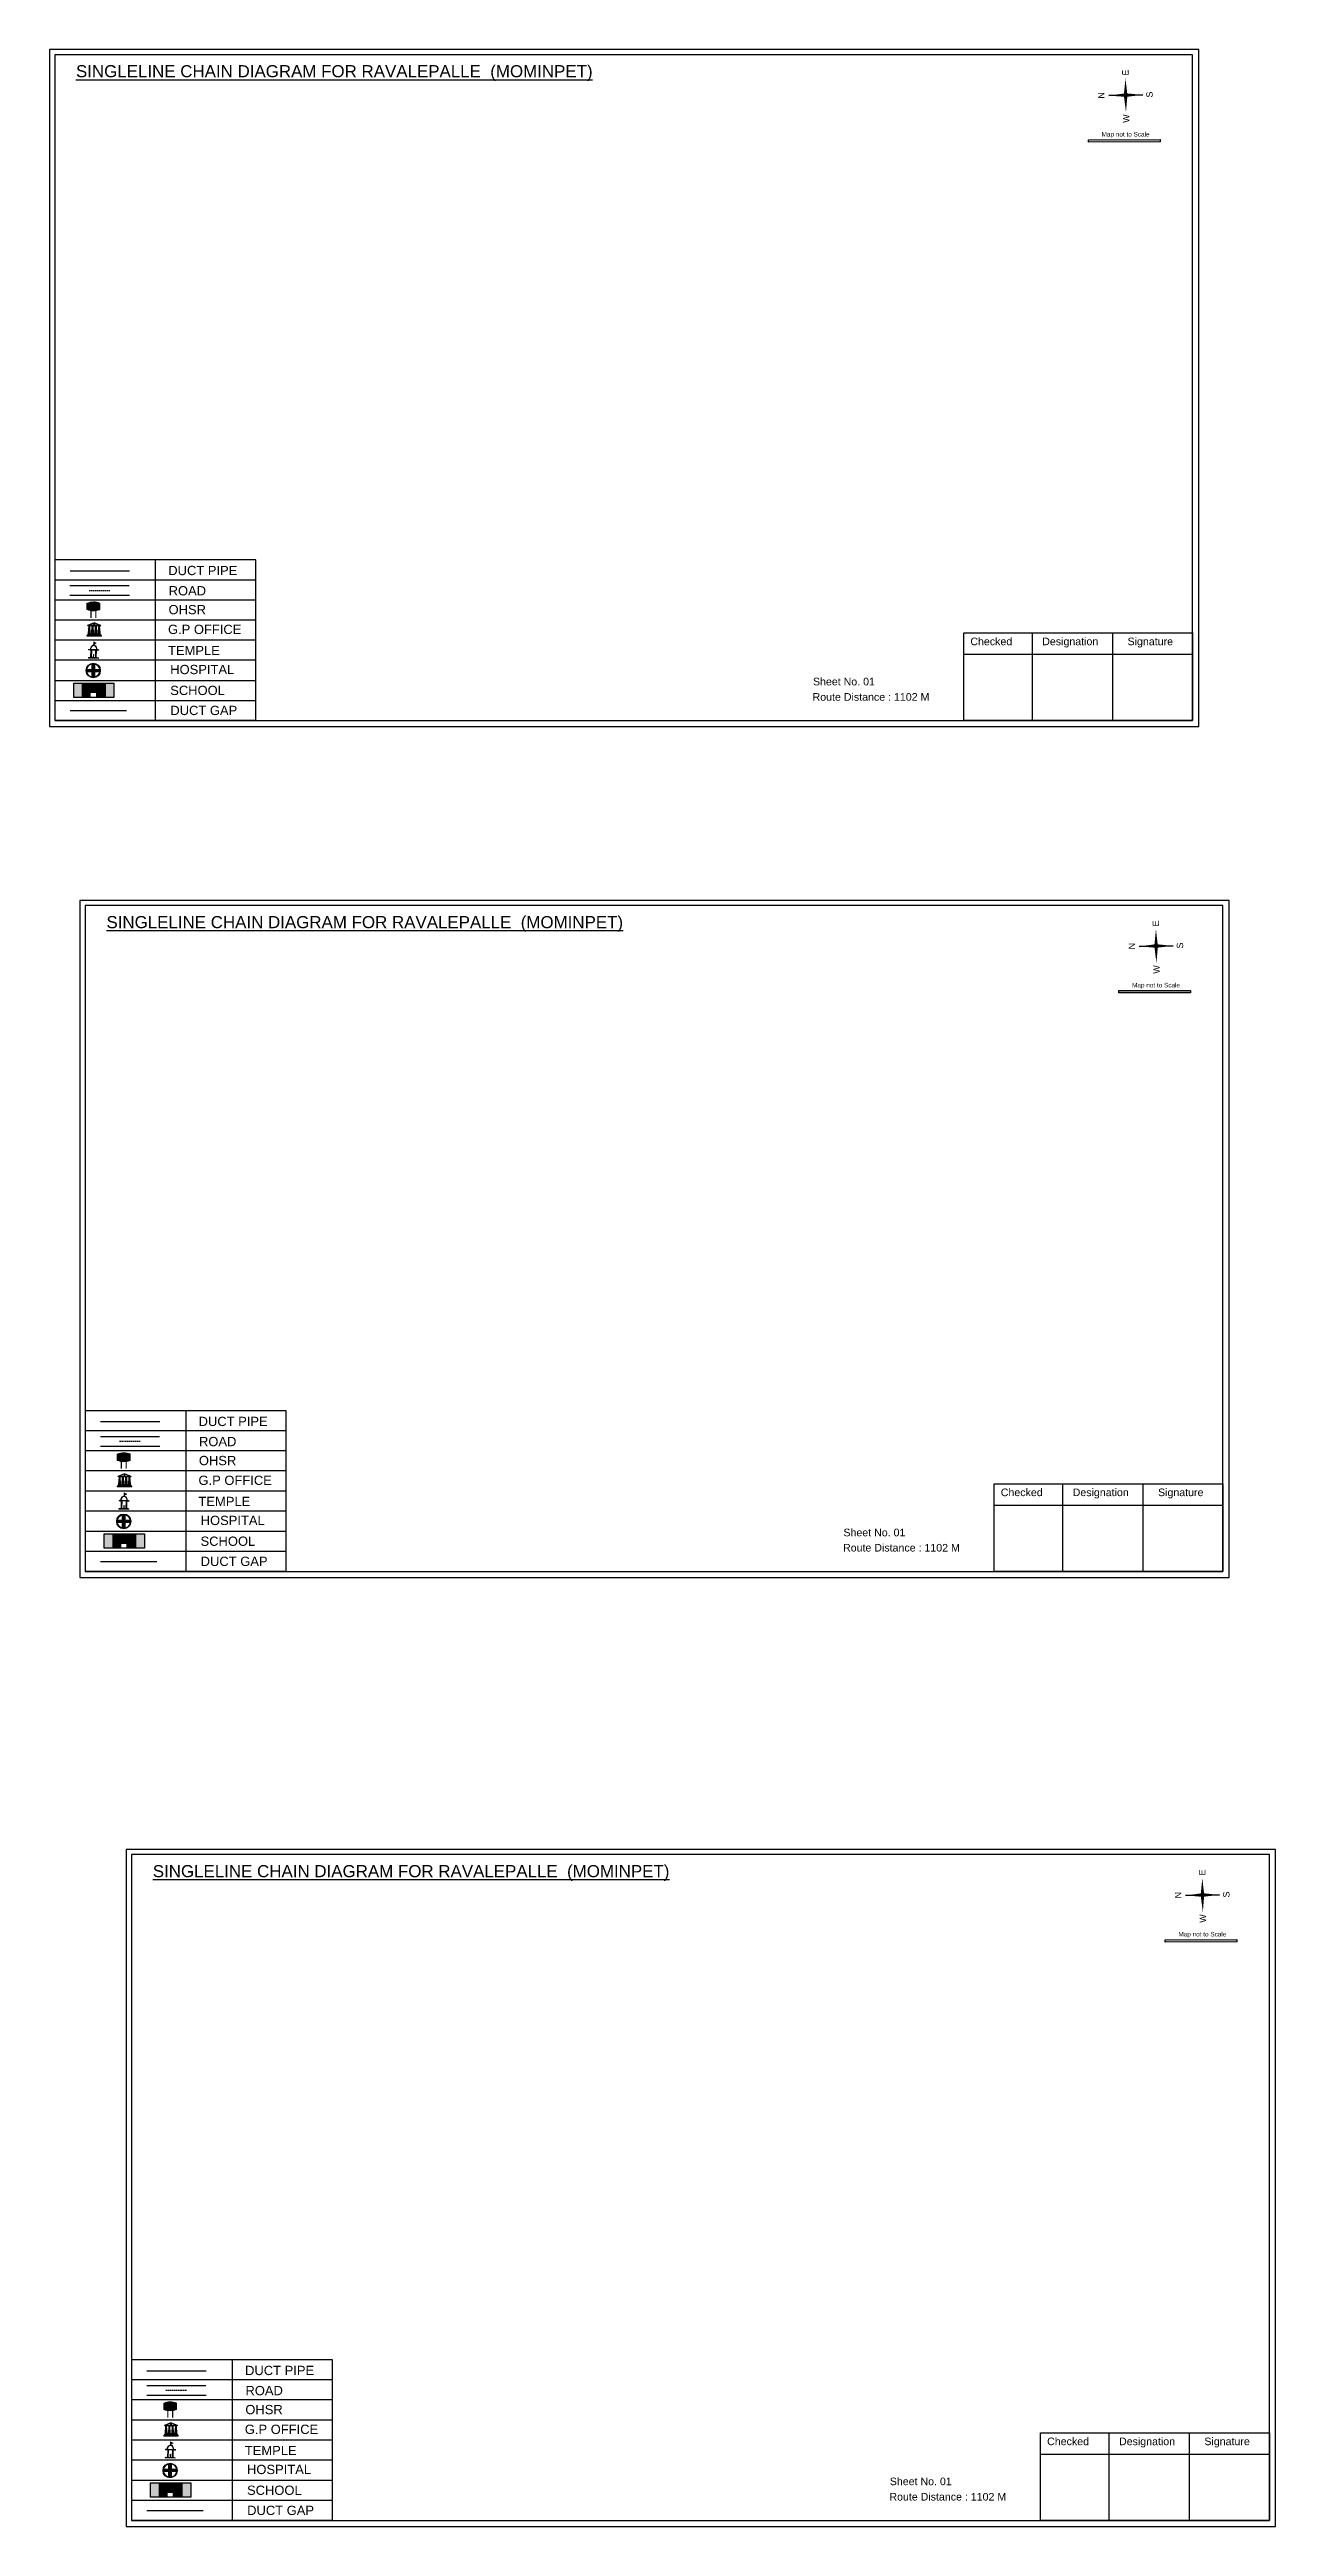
# Model space of a CAD drawing. Header units: inches. Extents: x -117 to 51867, y -12715 to 3423.
# Drawn here: x 36084 to 37034, y -12585 to -10667 of the extents above; entities that cross this region are included whole.
import ezdxf

# ---------------------------------------------------------------- set-up
doc = ezdxf.new("R2010")
doc.units = ezdxf.units.IN
doc.header["$MEASUREMENT"] = 0
doc.linetypes.add('DASHEDX2', pattern=[1.5, 1, -0.5])
doc.layers.add('LANDMARK', color=7, linetype='Continuous')
doc.layers.add('OHT', color=7, linetype='Continuous')
doc.styles.get("Standard").update_dxf_attribs({"font": 'arial.ttf'})

# ---------------------------------------------------------------- blocks, each defined once
blk = doc.blocks.new('OHT')
at = {"linetype": 'Continuous', "lineweight": 0, "true_color": 0x0ffffc}
blk.add_hatch(color=4, dxfattribs=at).paths.add_polyline_path([(0.01, 1), (0, 1, 0.101323), (-0.4, 0.92), (-0.4, 0.52, 0.194075), (0.4, 0.52), (0.4, 0.92, 0.097877)])
at = {"color": 4, "linetype": 'Continuous', "lineweight": 0, "true_color": 0x0ffffc, "flags": 128}
for points in [[(-0.4, 0.52), (-0.4, 0.92)], [(0.4, 0.52), (0.4, 0.92)]]:
    blk.add_lwpolyline(points, dxfattribs=at)
at = {"color": 4, "linetype": 'Continuous', "lineweight": 0, "true_color": 0x0ffffc, "const_width": 0.075, "flags": 128}
for points in [[(-0.15, 0), (-0.15, 0.48)], [(0.15, 0), (0.15, 0.47)]]:
    blk.add_lwpolyline(points, dxfattribs=at)
at = {"color": 4, "linetype": 'Continuous', "lineweight": 0, "true_color": 0x0ffffc}
for centre, radius, start, end in [((0.01, -0.02), 1.02, 67.3109, 113.4711), ((0, 1.51), 1.07, 247.7682, 291.7007)]:
    blk.add_arc(centre, radius, start, end, dxfattribs=at)
blk = doc.blocks.new('Government_Office')
at = {"linetype": 'Continuous', "lineweight": 0, "true_color": 0xff0000}
for points in [[(-0.5, 0.05), (0.5, 0.05), (0.5, 0), (-0.5, 0)], [(-0.45, 0.08), (-0.45, 0.12), (0.45, 0.12), (0.45, 0.08)], [(-0.4, 0.14), (-0.4, 0.18), (0.4, 0.18), (0.4, 0.14)]]:
    blk.add_hatch(color=1, dxfattribs=at).paths.add_polyline_path(points)
h = blk.add_hatch(color=1, dxfattribs=at)
h.paths.add_polyline_path([(0.44, 0.72), (0.45, 0.75), (0, 0.93), (-0.45, 0.75), (-0.44, 0.72)])
h.paths.add_polyline_path([(0.36, 0.75), (-0.36, 0.75), (0, 0.9)], flags=16)
h.paths.add_polyline_path([(0, 0.78, -1), (0, 0.87, -1)], flags=0)
h = blk.add_hatch(color=1, dxfattribs=at)
edge = h.paths.add_edge_path()
edge.add_line((-0.27, 0.2), (-0.3, 0.68))
edge.add_line((-0.3, 0.68), (-0.29, 0.68))
edge.add_arc((-0.28, 0.69), 0.0176, 225.304, 441.5659)
edge.add_line((-0.28, 0.7), (-0.39, 0.7))
edge.add_arc((-0.39, 0.69), 0.0176, 98.4341, 314.696)
edge.add_line((-0.38, 0.68), (-0.37, 0.68))
edge.add_line((-0.37, 0.68), (-0.4, 0.2))
edge.add_line((-0.4, 0.2), (-0.27, 0.2))
h = blk.add_hatch(color=1, dxfattribs=at)
edge = h.paths.add_edge_path()
edge.add_line((-0.05, 0.2), (-0.07, 0.68))
edge.add_line((-0.07, 0.68), (-0.07, 0.68))
edge.add_arc((-0.05, 0.69), 0.0176, 225.304, 441.5659)
edge.add_line((-0.05, 0.7), (-0.17, 0.7))
edge.add_arc((-0.17, 0.69), 0.0176, 98.4341, 314.696)
edge.add_line((-0.16, 0.68), (-0.15, 0.68))
edge.add_line((-0.15, 0.68), (-0.18, 0.2))
edge.add_line((-0.18, 0.2), (-0.05, 0.2))
h = blk.add_hatch(color=1, dxfattribs=at)
edge = h.paths.add_edge_path()
edge.add_arc((0, 0.83), 0.0467, 90, 270)
edge.add_arc((0, 0.83), 0.0467, 270, 450)
h = blk.add_hatch(color=1, dxfattribs=at)
edge = h.paths.add_edge_path()
edge.add_line((0.18, 0.2), (0.15, 0.68))
edge.add_line((0.15, 0.68), (0.16, 0.68))
edge.add_arc((0.17, 0.69), 0.0176, 225.304, 441.5659)
edge.add_line((0.17, 0.7), (0.05, 0.7))
edge.add_arc((0.05, 0.69), 0.0176, 98.4341, 314.696)
edge.add_line((0.07, 0.68), (0.07, 0.68))
edge.add_line((0.07, 0.68), (0.05, 0.2))
edge.add_line((0.05, 0.2), (0.18, 0.2))
h = blk.add_hatch(color=1, dxfattribs=at)
edge = h.paths.add_edge_path()
edge.add_line((0.4, 0.2), (0.37, 0.68))
edge.add_line((0.37, 0.68), (0.38, 0.68))
edge.add_arc((0.39, 0.69), 0.0176, 225.304, 441.5659)
edge.add_line((0.4, 0.7), (0.28, 0.7))
edge.add_arc((0.28, 0.69), 0.0176, 98.4341, 314.696)
edge.add_line((0.29, 0.68), (0.3, 0.68))
edge.add_line((0.3, 0.68), (0.27, 0.2))
edge.add_line((0.27, 0.2), (0.4, 0.2))
at = {"color": 1, "linetype": 'Continuous', "lineweight": 0, "true_color": 0xff0000, "flags": 128}
for points in [[(-0.5, 0.05), (0.5, 0.05), (0.5, 0), (-0.5, 0)], [(-0.45, 0.75), (-0.44, 0.72), (0.44, 0.72), (0.45, 0.75), (0, 0.93)], [(-0.45, 0.08), (-0.45, 0.12), (0.45, 0.12), (0.45, 0.08)], [(-0.4, 0.14), (-0.4, 0.18), (0.4, 0.18), (0.4, 0.14)], [(-0.36, 0.75), (0.36, 0.75), (0, 0.9)]]:
    blk.add_lwpolyline(points, close=True, dxfattribs=at)
for points in [[(-0.27, 0.2), (-0.3, 0.68), (-0.29, 0.68, 1.379694), (-0.28, 0.7), (-0.39, 0.7, 1.379694), (-0.38, 0.68), (-0.37, 0.68), (-0.4, 0.2)], [(-0.05, 0.2), (-0.07, 0.68), (-0.07, 0.68, 1.379694), (-0.05, 0.7), (-0.17, 0.7, 1.379694), (-0.16, 0.68), (-0.15, 0.68), (-0.18, 0.2)], [(0, 0.87, 1), (0, 0.78, 1)], [(0.18, 0.2), (0.15, 0.68), (0.16, 0.68, 1.379694), (0.17, 0.7), (0.05, 0.7, 1.379694), (0.07, 0.68), (0.07, 0.68), (0.05, 0.2)], [(0.4, 0.2), (0.37, 0.68), (0.38, 0.68, 1.379694), (0.4, 0.7), (0.28, 0.7, 1.379694), (0.29, 0.68), (0.3, 0.68), (0.27, 0.2)]]:
    blk.add_lwpolyline(points, format="xyb", close=True, dxfattribs=at)
blk = doc.blocks.new('Temple')
at = {"linetype": 'Continuous', "lineweight": 0, "true_color": 0xff0000}
h = blk.add_hatch(color=1, dxfattribs=at)
edge = h.paths.add_edge_path()
edge.add_line((0.17, 0.49), (0.22, 0.49))
edge.add_line((0.22, 0.49), (0.22, 0.5))
edge.add_line((0.22, 0.5), (0.31, 0.5))
edge.add_line((0.31, 0.5), (0.31, 0.53))
edge.add_line((0.31, 0.53), (0.26, 0.53))
edge.add_line((0.26, 0.53), (0.26, 0.54))
edge.add_line((0.26, 0.54), (0.2, 0.54))
edge.add_spline(control_points=[(0.2, 0.54), (0.2, 0.59), (0.19, 0.64), (0.14, 0.74), (0.09, 0.79), (0.03, 0.8), (0.02, 0.81), (0.01, 0.81)], knot_values=[4.712389, 4.712389, 4.712389, 4.712389, 5.278166, 5.278166, 6.117402, 6.117402, 6.223801, 6.223801, 6.223801, 6.223801], degree=3, periodic=0)
edge.add_line((0.01, 0.81), (0.01, 0.79))
edge.add_line((0.01, 0.79), (-0.01, 0.79))
edge.add_line((-0.01, 0.79), (-0.01, 0.81))
edge.add_spline(control_points=[(-0.01, 0.81), (-0.05, 0.8), (-0.1, 0.78), (-0.17, 0.7), (-0.2, 0.63), (-0.2, 0.55), (-0.2, 0.55), (-0.2, 0.54)], knot_values=[6.343965, 6.343965, 6.343965, 6.343965, 6.956638, 6.956638, 7.795874, 7.795874, 7.853982, 7.853982, 7.853982, 7.853982], degree=3, periodic=0)
edge.add_line((-0.2, 0.54), (-0.26, 0.54))
edge.add_line((-0.26, 0.54), (-0.26, 0.53))
edge.add_line((-0.26, 0.53), (-0.31, 0.53))
edge.add_line((-0.31, 0.53), (-0.31, 0.5))
edge.add_line((-0.31, 0.5), (-0.22, 0.5))
edge.add_line((-0.22, 0.5), (-0.22, 0.49))
edge.add_line((-0.22, 0.49), (-0.17, 0.49))
edge.add_line((-0.17, 0.49), (-0.17, 0.07))
edge.add_arc((-0.2, 0.07), 0.03, -90, 0, ccw=False)
edge.add_line((-0.2, 0.04), (-0.26, 0.04))
edge.add_line((-0.26, 0.04), (-0.26, 0.03))
edge.add_line((-0.26, 0.03), (-0.31, 0.03))
edge.add_line((-0.31, 0.03), (-0.31, 0))
edge.add_line((-0.31, 0), (0.31, 0))
edge.add_line((0.31, 0), (0.31, 0.03))
edge.add_line((0.31, 0.03), (0.26, 0.03))
edge.add_line((0.26, 0.03), (0.26, 0.04))
edge.add_line((0.26, 0.04), (0.2, 0.04))
edge.add_arc((0.2, 0.07), 0.03, 180, 270, ccw=False)
edge.add_line((0.17, 0.07), (0.17, 0.49))
h.paths.add_polyline_path([(0.12, 0.07, -0.414214), (0.1, 0.04), (0.05, 0.04), (0.05, 0.03), (-0.05, 0.03), (-0.05, 0.04), (-0.1, 0.04, -0.414214), (-0.12, 0.07), (-0.12, 0.5), (0.12, 0.5)], flags=16)
edge = h.paths.add_edge_path(flags=16)
edge.add_ellipse((0, 0.54), major_axis=(0, 0.242), ratio=0.722808, start_angle=270, end_angle=450, ccw=False)
edge.add_line((0.17, 0.54), (-0.17, 0.54))
h.paths.add_polyline_path([(0.01, 0.23), (0.01, 0.07), (-0.01, 0.07), (-0.01, 0.23)], flags=0)
at = {"linetype": 'Continuous', "lineweight": 0, "true_color": 0xe66000}
blk.add_hatch(color=32, dxfattribs=at).paths.add_polyline_path([(-0.01, 1), (0.15, 0.93), (0, 0.85)])
at = {"linetype": 'Continuous', "lineweight": 0, "true_color": 0xff0000}
h = blk.add_hatch(color=1, dxfattribs=at)
edge = h.paths.add_edge_path()
edge.add_line((0.01, 0.86), (0, 0.85))
edge.add_line((0, 0.85), (0, 0.93))
edge.add_line((0, 0.93), (-0.01, 0.93))
edge.add_line((-0.01, 0.93), (-0.01, 0.81))
edge.add_spline(control_points=[(-0.01, 0.81), (0, 0.81), (0, 0.81), (0.01, 0.81)], knot_values=[6.223801, 6.223801, 6.223801, 6.223801, 6.343965, 6.343965, 6.343965, 6.343965], degree=3, periodic=0)
edge.add_line((0.01, 0.81), (0.01, 0.86))
h = blk.add_hatch(color=1, dxfattribs=at)
edge = h.paths.add_edge_path()
edge.add_line((0.01, 0.79), (0.01, 0.81))
edge.add_spline(control_points=[(0.01, 0.81), (0, 0.81), (0, 0.81), (-0.01, 0.81)], knot_values=[6.223801, 6.223801, 6.223801, 6.223801, 6.343965, 6.343965, 6.343965, 6.343965], degree=3, periodic=0)
edge.add_line((-0.01, 0.81), (-0.01, 0.79))
edge.add_line((-0.01, 0.79), (0.01, 0.79))
at = {"color": 1, "linetype": 'Continuous', "lineweight": 0, "true_color": 0xff0000, "flags": 128}
blk.add_lwpolyline([(0.2, 0.54), (0.26, 0.54), (0.26, 0.53), (0.31, 0.53), (0.31, 0.5), (0.22, 0.5), (0.22, 0.49), (0.17, 0.49), (0.17, 0.07, 0.414214), (0.2, 0.04), (0.26, 0.04), (0.26, 0.03), (0.31, 0.03), (0.31, 0), (-0.31, 0), (-0.31, 0.03), (-0.26, 0.03), (-0.26, 0.04), (-0.2, 0.04, 0.414214), (-0.17, 0.07), (-0.17, 0.49), (-0.22, 0.49), (-0.22, 0.5), (-0.31, 0.5), (-0.31, 0.53), (-0.26, 0.53), (-0.26, 0.54), (-0.2, 0.54)], format="xyb", dxfattribs=at)
blk.add_lwpolyline([(-0.17, 0.54), (0.17, 0.54)], dxfattribs=at)
blk.add_lwpolyline([(0.12, 0.5), (0.12, 0.07, -0.414214), (0.1, 0.04), (0.05, 0.04), (0.05, 0.03), (-0.05, 0.03), (-0.05, 0.04), (-0.1, 0.04, -0.414214), (-0.12, 0.07), (-0.12, 0.5)], format="xyb", close=True, dxfattribs=at)
at = {"color": 32, "linetype": 'Continuous', "lineweight": 0, "true_color": 0xe66000, "flags": 128}
blk.add_lwpolyline([(-0.01, 1), (0.15, 0.93), (0, 0.85), (-0.01, 1)], dxfattribs=at)
at = {"color": 1, "linetype": 'Continuous', "lineweight": 0, "true_color": 0xff0000, "flags": 128}
for points in [[(0.01, 0.93), (-0.01, 0.93), (-0.01, 0.79), (0.01, 0.79)], [(0.01, 0.23), (-0.01, 0.23), (-0.01, 0.07), (0.01, 0.07)]]:
    blk.add_lwpolyline(points, close=True, dxfattribs=at)
at = {"color": 1, "linetype": 'Continuous', "lineweight": 0, "true_color": 0xff0000}
blk.add_ellipse((0, 0.54), major_axis=(0, 0.242), ratio=0.722808, start_param=4.712389, end_param=7.853982, dxfattribs=at)
blk.add_open_spline([(0.2, 0.54), (0.2, 0.59), (0.19, 0.64), (0.14, 0.74), (0.09, 0.79), (-0.02, 0.82), (-0.08, 0.79), (-0.17, 0.7), (-0.2, 0.63), (-0.2, 0.55), (-0.2, 0.55), (-0.2, 0.54)], degree=3, knots=[4.712389, 4.712389, 4.712389, 4.712389, 5.278166, 5.278166, 6.117402, 6.117402, 6.956638, 6.956638, 7.795874, 7.795874, 7.853982, 7.853982, 7.853982, 7.853982], dxfattribs=at)
blk = doc.blocks.new('*U100')
at = {"color": 0, "linetype": 'DASHEDX2', "transparency": 16777216}
blk.add_line((-8.2, 0), (8, 0), dxfattribs=at)
blk = doc.blocks.new('Hospital')
at = {"linetype": 'Continuous', "lineweight": 0, "true_color": 0x000000}
h = blk.add_hatch(color=18, dxfattribs=at)
h.paths.add_polyline_path([(-0.5, 0, 1), (0.5, 0, 1)])
h.paths.add_polyline_path([(0.45, 0, -1), (-0.45, 0, -1)], flags=16)
at = {"linetype": 'Continuous', "true_color": 0xff0000}
blk.add_hatch(color=1, dxfattribs=at).paths.add_polyline_path([(-0.39, 0.08), (-0.08, 0.08), (-0.08, 0.39), (0.08, 0.39), (0.08, 0.08), (0.39, 0.08), (0.39, -0.08), (0.08, -0.08), (0.08, -0.39), (-0.08, -0.39), (-0.08, -0.08), (-0.39, -0.08)])
at = {"color": 1, "linetype": 'Continuous', "true_color": 0xff0000, "flags": 128}
blk.add_lwpolyline([(-0.39, 0.08), (-0.08, 0.08), (-0.08, 0.39), (0.08, 0.39), (0.08, 0.08), (0.39, 0.08), (0.39, -0.08), (0.08, -0.08), (0.08, -0.39), (-0.08, -0.39), (-0.08, -0.08), (-0.39, -0.08)], close=True, dxfattribs=at)
at = {"color": 18, "linetype": 'Continuous', "lineweight": 0, "true_color": 0x000000}
for radius in [0.5, 0.446]:
    blk.add_circle((0, 0), radius, dxfattribs=at)
blk = doc.blocks.new('*U90')
at = {"color": 0, "linetype": 'DASHEDX2', "transparency": 16777216}
blk.add_line((-8.2, 0), (8, 0), dxfattribs=at)
blk = doc.blocks.new('*U92')
at = {"color": 0, "linetype": 'DASHEDX2', "transparency": 16777216}
blk.add_line((-8.2, 0), (8, 0), dxfattribs=at)

msp = doc.modelspace()

# ---------------------------------------------------------------- hatches: boundary and pattern name
at = {"true_color": 0x0093dd}
h = msp.add_hatch(color=142, dxfattribs=at)
h.dxf.hatch_style = 1
h.paths.add_polyline_path([(36889.2, -10736.4), (36889.2, -10738.3), (36944.7, -10738.1), (36944.7, -10736.3)])
at = {"true_color": 0xc8c92d}
h = msp.add_hatch(color=52, dxfattribs=at)
h.dxf.hatch_style = 1
h.paths.add_polyline_path([(36109.4, -11157.3), (36103.2, -11157.3), (36103.2, -11168.4), (36109.4, -11168.4)])
h.paths.add_polyline_path([(36134.2, -11157.3), (36128.1, -11157.3), (36128.1, -11168.4), (36134.2, -11168.4)])
at = {"true_color": 0x293189}
h = msp.add_hatch(color=177, dxfattribs=at)
h.dxf.hatch_style = 1
h.paths.add_polyline_path([(36128.1, -11157.3), (36109.4, -11157.3), (36109.4, -11168.4), (36116.4, -11168.4), (36116.4, -11164.8), (36120.3, -11164.8), (36120.3, -11168.4), (36128.1, -11168.4)])
h.paths.add_polyline_path([(36112.1, -11159.8), (36110.7, -11159.8), (36110.7, -11158.5), (36112.1, -11158.5)], flags=16)
h.paths.add_polyline_path([(36124.9, -11159.8), (36124.9, -11158.5), (36126.3, -11158.5), (36126.3, -11159.8)], flags=16)
at = {"true_color": 0x0093dd}
h = msp.add_hatch(color=142, dxfattribs=at)
h.dxf.hatch_style = 1
h.paths.add_polyline_path([(36912.8, -11395.6), (36912.8, -11397.4), (36968.3, -11397.3), (36968.3, -11395.4)])
at = {"true_color": 0xc8c92d}
h = msp.add_hatch(color=52, dxfattribs=at)
h.dxf.hatch_style = 1
h.paths.add_polyline_path([(36133, -11816.5), (36126.8, -11816.5), (36126.8, -11827.6), (36133, -11827.6)])
h.paths.add_polyline_path([(36157.8, -11816.5), (36151.7, -11816.5), (36151.7, -11827.6), (36157.8, -11827.6)])
at = {"true_color": 0x293189}
h = msp.add_hatch(color=177, dxfattribs=at)
h.dxf.hatch_style = 1
h.paths.add_polyline_path([(36151.7, -11816.5), (36133, -11816.5), (36133, -11827.6), (36140, -11827.6), (36140, -11824), (36143.8, -11824), (36143.8, -11827.6), (36151.7, -11827.6)])
h.paths.add_polyline_path([(36135.6, -11819), (36134.3, -11819), (36134.3, -11817.7), (36135.6, -11817.7)], flags=16)
h.paths.add_polyline_path([(36148.5, -11819), (36148.5, -11817.7), (36149.9, -11817.7), (36149.9, -11819)], flags=16)
at = {"true_color": 0x0093dd}
h = msp.add_hatch(color=142, dxfattribs=at)
h.dxf.hatch_style = 1
h.paths.add_polyline_path([(36948.7, -12130.8), (36948.7, -12132.6), (37004.2, -12132.5), (37004.2, -12130.6)])
at = {"true_color": 0xc8c92d}
h = msp.add_hatch(color=52, dxfattribs=at)
h.dxf.hatch_style = 1
h.paths.add_polyline_path([(36168.9, -12551.7), (36162.7, -12551.7), (36162.7, -12562.8), (36168.9, -12562.8)])
h.paths.add_polyline_path([(36193.7, -12551.7), (36187.6, -12551.7), (36187.6, -12562.8), (36193.7, -12562.8)])
at = {"true_color": 0x293189}
h = msp.add_hatch(color=177, dxfattribs=at)
h.dxf.hatch_style = 1
h.paths.add_polyline_path([(36187.6, -12551.7), (36168.9, -12551.7), (36168.9, -12562.8), (36175.9, -12562.8), (36175.9, -12559.1), (36179.8, -12559.1), (36179.8, -12562.8), (36187.6, -12562.8)])
h.paths.add_polyline_path([(36171.6, -12554.2), (36170.2, -12554.2), (36170.2, -12552.9), (36171.6, -12552.9)], flags=16)
h.paths.add_polyline_path([(36184.4, -12554.2), (36184.4, -12552.9), (36185.8, -12552.9), (36185.8, -12554.2)], flags=16)

# ---------------------------------------------------------------- linework, layer by layer
for p, q in [((36931.3, -10701.7), (36905, -10702.2)), ((36905, -10702.2), (36931.3, -10701.7)), ((36931.3, -10701.7), (36905, -10702.2)), ((36918.1, -10701.9), (36931.3, -10701.7)), ((36088.5, -11061.9), (36088.5, -11185.1)), ((36166.3, -11061.9), (36166.3, -11186.3)), ((36244.1, -11077.5), (36088.5, -11077.5)), ((36100.2, -11081.8), (36146.1, -11081.8)), ((36100.2, -11089.3), (36146.3, -11089.3)), ((36244.1, -11093), (36088.5, -11093)), ((36244.1, -11108.6), (36088.5, -11108.6)), ((36244.1, -11124.1), (36088.5, -11124.1)), ((36244.1, -11139.7), (36088.5, -11139.7)), ((36088.5, -11155.2), (36244.1, -11155.2)), ((36088.5, -11170.8), (36244.1, -11170.8)), ((36088.5, -11185.1), (36088.5, -11186.3)), ((36088.5, -11185.4), (36088.5, -11186.3)), ((36244.1, -11186.3), (36088.5, -11186.3)), ((36954.8, -11360.9), (36928.6, -11361.3)), ((36928.6, -11361.3), (36954.8, -11360.9)), ((36954.8, -11360.9), (36928.6, -11361.3)), ((36941.7, -11361.1), (36954.8, -11360.9)), ((36112.1, -11721.1), (36112.1, -11844.3)), ((36189.9, -11721.1), (36189.9, -11845.5)), ((36267.7, -11736.6), (36112.1, -11736.6)), ((36123.8, -11740.9), (36169.7, -11740.9)), ((36267.7, -11752.2), (36112.1, -11752.2)), ((36123.8, -11748.4), (36169.9, -11748.4)), ((36267.7, -11767.7), (36112.1, -11767.7)), ((36267.7, -11783.3), (36112.1, -11783.3)), ((36267.7, -11798.8), (36112.1, -11798.8)), ((36112.1, -11814.4), (36267.7, -11814.4)), ((36112.1, -11829.9), (36267.7, -11829.9)), ((36112.1, -11844.3), (36112.1, -11845.5)), ((36112.1, -11844.5), (36112.1, -11845.5)), ((36267.7, -11845.5), (36112.1, -11845.5)), ((36990.8, -12096.1), (36964.5, -12096.5)), ((36964.5, -12096.5), (36990.8, -12096.1)), ((36990.8, -12096.1), (36964.5, -12096.5)), ((36977.6, -12096.3), (36990.8, -12096.1)), ((36148, -12456.3), (36148, -12579.5)), ((36303.6, -12471.8), (36148, -12471.8)), ((36225.8, -12456.3), (36225.8, -12580.7)), ((36303.6, -12487.4), (36148, -12487.4)), ((36159.7, -12476.1), (36205.6, -12476.1)), ((36159.7, -12483.6), (36205.8, -12483.6)), ((36303.6, -12502.9), (36148, -12502.9)), ((36303.6, -12518.5), (36148, -12518.5)), ((36303.6, -12534), (36148, -12534)), ((36148, -12549.6), (36303.6, -12549.6)), ((36148, -12565.1), (36303.6, -12565.1)), ((36148, -12579.5), (36148, -12580.7)), ((36148, -12579.7), (36148, -12580.7)), ((36303.6, -12580.7), (36148, -12580.7))]:
    msp.add_line(p, q)
at = {"color": 1}
for p, q in [((36905, -10702.2), (36918.1, -10701.9)), ((36928.6, -11361.3), (36941.7, -11361.1)), ((36964.5, -12096.5), (36977.6, -12096.3))]:
    msp.add_line(p, q, dxfattribs=at)
at = {"color": 242, "true_color": 0xcd2027}
for p, q in [((36845.6, -11118.5), (36845.6, -11186.4)), ((36907.8, -11118.5), (36907.8, -11186.4)), ((36792.6, -11134.9), (36969.9, -11134.9)), ((36869.2, -11777.6), (36869.2, -11845.5)), ((36931.4, -11777.6), (36931.4, -11845.5)), ((36816.2, -11794.1), (36993.4, -11794.1)), ((36852.1, -12529.3), (37029.4, -12529.3)), ((36905.1, -12512.8), (36905.1, -12580.7)), ((36967.3, -12512.8), (36967.3, -12580.7))]:
    msp.add_line(p, q, dxfattribs=at)
for points in [[(36084.4, -10666.5), (36084.4, -11191), (36974.6, -11191), (36974.6, -10666.5)], [(36088.5, -10670.5), (36088.5, -11186.3), (36969.9, -11186.3), (36969.9, -10670.5)], [(36134.3, -11157.3), (36134.3, -11168.4), (36103.2, -11168.4), (36103.2, -11157.3)], [(36112.1, -11158.5), (36112.1, -11159.8), (36110.7, -11159.8), (36110.7, -11158.5)], [(36124.9, -11159.8), (36124.9, -11158.5), (36126.3, -11158.5), (36126.3, -11159.8)], [(36108, -11325.7), (36108, -11850.2), (36998.2, -11850.2), (36998.2, -11325.7)], [(36112.1, -11329.7), (36112.1, -11845.5), (36993.4, -11845.5), (36993.4, -11329.7)], [(36157.9, -11816.5), (36157.9, -11827.6), (36126.8, -11827.6), (36126.8, -11816.5)], [(36135.6, -11817.7), (36135.6, -11819), (36134.3, -11819), (36134.3, -11817.7)], [(36148.5, -11819), (36148.5, -11817.7), (36149.9, -11817.7), (36149.9, -11819)], [(36143.9, -12060.9), (36143.9, -12585.4), (37034.1, -12585.4), (37034.1, -12060.9)], [(36148, -12064.9), (36148, -12580.7), (37029.4, -12580.7), (37029.4, -12064.9)], [(36193.8, -12551.7), (36193.8, -12562.8), (36162.7, -12562.8), (36162.7, -12551.7)], [(36171.6, -12552.9), (36171.6, -12554.2), (36170.2, -12554.2), (36170.2, -12552.9)], [(36184.4, -12554.2), (36184.4, -12552.9), (36185.8, -12552.9), (36185.8, -12554.2)]]:
    msp.add_lwpolyline(points, close=True)
at = {"color": 142, "true_color": 0x0093dd}
for points in [[(36944.7, -10738.1), (36889.2, -10738.3), (36889.2, -10736.4), (36944.7, -10736.3), (36944.7, -10738.1)], [(36968.3, -11397.3), (36912.8, -11397.4), (36912.8, -11395.6), (36968.3, -11395.4), (36968.3, -11397.3)], [(37004.2, -12132.5), (36948.7, -12132.6), (36948.7, -12130.8), (37004.2, -12130.6), (37004.2, -12132.5)]]:
    msp.add_lwpolyline(points, dxfattribs=at)
for points in [[(36244.1, -11186.3), (36244.1, -11061.9), (36088.5, -11061.9)], [(36115.1, -11168.4), (36115.1, -11164.3), (36121.6, -11164.3), (36121.6, -11168.4)], [(36267.7, -11845.5), (36267.7, -11721.1), (36112.1, -11721.1)], [(36138.6, -11827.6), (36138.6, -11823.5), (36145.2, -11823.5), (36145.2, -11827.6)], [(36303.6, -12580.7), (36303.6, -12456.3), (36148, -12456.3)], [(36174.6, -12562.8), (36174.6, -12558.7), (36181.1, -12558.7), (36181.1, -12562.8)]]:
    msp.add_lwpolyline(points)
at = {"color": 242, "true_color": 0xcd2027}
for points in [[(36969.9, -11186.4), (36792.6, -11186.4), (36792.6, -11118.5), (36969.9, -11118.5)], [(36993.4, -11845.5), (36816.2, -11845.5), (36816.2, -11777.6), (36993.4, -11777.6)], [(37029.4, -12580.7), (36852.1, -12580.7), (36852.1, -12512.8), (37029.4, -12512.8)]]:
    msp.add_lwpolyline(points, close=True, dxfattribs=at)
at = {"color": 1}
for points in [[(36918.2, -10703.2), (36918.1, -10700.4), (36905, -10702.2)], [(36918.2, -10703.2), (36918.1, -10700.4), (36905, -10702.2)], [(36941.7, -11362.4), (36941.7, -11359.6), (36928.6, -11361.3)], [(36941.7, -11362.4), (36941.7, -11359.6), (36928.6, -11361.3)], [(36977.7, -12097.6), (36977.6, -12094.8), (36964.5, -12096.5)], [(36977.7, -12097.6), (36977.6, -12094.8), (36964.5, -12096.5)]]:
    msp.add_solid(points, dxfattribs=at)
for points in [[(36919.4, -10701.9), (36916.6, -10702), (36917.9, -10688.8)], [(36919.4, -10701.9), (36916.6, -10702), (36917.9, -10688.8)], [(36919.4, -10701.9), (36916.6, -10702), (36918.3, -10715.1)], [(36919.4, -10701.9), (36916.6, -10702), (36918.3, -10715.1)], [(36918.2, -10703.2), (36918.1, -10700.4), (36931.3, -10701.7)], [(36918.2, -10703.2), (36918.1, -10700.4), (36931.3, -10701.7)], [(36943, -11361.1), (36940.2, -11361.1), (36941.5, -11348)], [(36943, -11361.1), (36940.2, -11361.1), (36941.5, -11348)], [(36943, -11361.1), (36940.2, -11361.1), (36941.9, -11374.2)], [(36943, -11361.1), (36940.2, -11361.1), (36941.9, -11374.2)], [(36941.7, -11362.4), (36941.7, -11359.6), (36954.8, -11360.9)], [(36941.7, -11362.4), (36941.7, -11359.6), (36954.8, -11360.9)], [(36978.9, -12096.2), (36976.1, -12096.3), (36977.4, -12083.1)], [(36978.9, -12096.2), (36976.1, -12096.3), (36977.4, -12083.1)], [(36978.9, -12096.2), (36976.1, -12096.3), (36977.8, -12109.4)], [(36978.9, -12096.2), (36976.1, -12096.3), (36977.8, -12109.4)], [(36977.7, -12097.6), (36977.6, -12094.8), (36990.8, -12096.1)], [(36977.7, -12097.6), (36977.6, -12094.8), (36990.8, -12096.1)]]:
    msp.add_solid(points)
at = {"layer": 'OHT', "color": 5}
for p, q in [((36100.4, -11070.4), (36146.3, -11070.4)), ((36123.9, -11729.5), (36169.8, -11729.5)), ((36159.9, -12464.7), (36205.8, -12464.7))]:
    msp.add_line(p, q, dxfattribs=at)
at = {"layer": 'OHT', "color": 1}
for p, q in [((36100.4, -11178.6), (36144, -11178.6)), ((36123.9, -11837.7), (36167.5, -11837.7)), ((36159.9, -12572.9), (36203.5, -12572.9))]:
    msp.add_line(p, q, dxfattribs=at)

# ---------------------------------------------------------------- block references
at = {"linetype": 'DASHEDX2'}
for name, p in [('*U100', (36123.2, -11085.5)), ('*U90', (36146.8, -11744.7)), ('*U92', (36182.7, -12479.9))]:
    msp.add_blockref(name, p, dxfattribs=at)
at = {"layer": 'LANDMARK'}
for name, p, xscale, yscale, zscale in [('Government_Office', (36119, -11121), 11.32114773247135, 11.32114773247135, 11.32114773247135), ('Hospital', (36118.3, -11147.6), 11.41772014427468, 11.41772014427468, 11.41772014427468), ('Government_Office', (36142.5, -11780.1), 11.32114773247135, 11.32114773247135, 11.32114773247135), ('Hospital', (36141.9, -11806.8), 11.41772014427468, 11.41772014427468, 11.41772014427468), ('Government_Office', (36178.5, -12515.3), 11.32114773247135, 11.32114773247135, 11.32114773247135), ('Hospital', (36177.8, -12542), 11.41772014427468, 11.41772014427468, 11.41772014427468)]:
    msp.add_blockref(name, p, dxfattribs=dict(at, xscale=xscale, yscale=yscale, zscale=zscale))
at = {"layer": 'LANDMARK', "xscale": 12.62452535729322, "yscale": 12.62452535729322, "zscale": 12.62452535729322, "rotation": 358.3713438591284}
for p in [(36118.4, -11138.1), (36142, -11797.3), (36177.9, -12532.4)]:
    msp.add_blockref('Temple', p, dxfattribs=at)
at = {"layer": 'OHT', "xscale": 12.45189723782068, "yscale": 12.45189723782068, "zscale": 12.45189723782068}
for p in [(36118.4, -11106.9), (36141.9, -11766), (36177.9, -12501.2)]:
    msp.add_blockref('OHT', p, dxfattribs=at)

# ---------------------------------------------------------------- texts
at = {"color": 242, "true_color": 0xcd2027}
for p in [(36104.9, -10688), (36128.5, -11347.2), (36164.4, -12082.4)]:
    msp.add_text('%%USINGLELINE CHAIN DIAGRAM FOR RAVALEPALLE  (MOMINPET)', height=9.375, dxfattribs=at).set_placement(p)
for s, p in [('E', (36920.3, -10686.6)), ('N', (36901.7, -10704.5)), ('S', (36939, -10703.7)), ('W', (36920.9, -10723.2)), ('N', (36925.3, -11363.6)), ('E', (36943.9, -11345.8)), ('S', (36962.6, -11362.9)), ('W', (36944.5, -11382.4)), ('E', (36979.8, -12081)), ('N', (36961.2, -12098.8)), ('S', (36998.5, -12098.1)), ('W', (36980.4, -12117.6))]:
    msp.add_text(s, height=4.95, rotation=91.0063).set_placement(p)
for s, height, p in [('Map not to Scale', 3.542, (36899.4, -10733.9)), ('DUCT PIPE', 7.18, (36176.4, -11073.7)), ('ROAD ', 7.18, (36176.7, -11089.4)), ('OHSR', 7.18, (36176.6, -11104)), ('TEMPLE', 7.18, (36176.2, -11135.7)), ('G.P OFFICE', 7.18, (36176.2, -11119.3)), ('Checked', 5.89, (36797.7, -11128)), ('Designation', 5.886, (36853.4, -11128)), ('Signature', 5.89, (36919.5, -11128)), ('HOSPITAL', 7.18, (36177.9, -11150.4)), ('SCHOOL', 7.18, (36177.9, -11166.6)), ('Route Distance : 1102 M', 5.886, (36675.5, -11171)), ('Sheet No. 01', 5.886, (36675.8, -11159.1)), ('DUCT GAP', 7.18, (36178, -11182.1)), ('Map not to Scale', 3.542, (36923, -11393.1)), ('DUCT PIPE', 7.18, (36199.9, -11732.9)), ('ROAD ', 7.18, (36200.2, -11748.5)), ('OHSR', 7.18, (36200.1, -11763.2)), ('G.P OFFICE', 7.18, (36199.8, -11778.5)), ('Checked', 5.89, (36821.3, -11787.2)), ('Designation', 5.886, (36877, -11787.2)), ('Signature', 5.89, (36943.1, -11787.2)), ('TEMPLE', 7.18, (36199.8, -11794.9)), ('SCHOOL', 7.18, (36201.4, -11825.7)), ('HOSPITAL', 7.18, (36201.5, -11809.6)), ('Sheet No. 01', 5.886, (36699.4, -11818.3)), ('DUCT GAP', 7.18, (36201.5, -11841.3)), ('Route Distance : 1102 M', 5.886, (36699.1, -11830.1)), ('Map not to Scale', 3.542, (36958.9, -12128.3)), ('DUCT PIPE', 7.18, (36235.9, -12468.1)), ('OHSR', 7.18, (36236.1, -12498.4)), ('ROAD ', 7.18, (36236.2, -12483.7)), ('G.P OFFICE', 7.18, (36235.7, -12513.7)), ('TEMPLE', 7.18, (36235.7, -12530.1)), ('Checked', 5.89, (36857.2, -12522.4)), ('Designation', 5.886, (36912.9, -12522.4)), ('Signature', 5.89, (36979, -12522.4)), ('HOSPITAL', 7.18, (36237.4, -12544.8)), ('Sheet No. 01', 5.886, (36735.3, -12553.4)), ('SCHOOL', 7.18, (36237.4, -12560.9)), ('Route Distance : 1102 M', 5.886, (36735, -12565.3)), ('DUCT GAP', 7.18, (36237.5, -12576.5))]:
    msp.add_text(s, height=height).set_placement(p)

doc.saveas('drawing.dxf')
